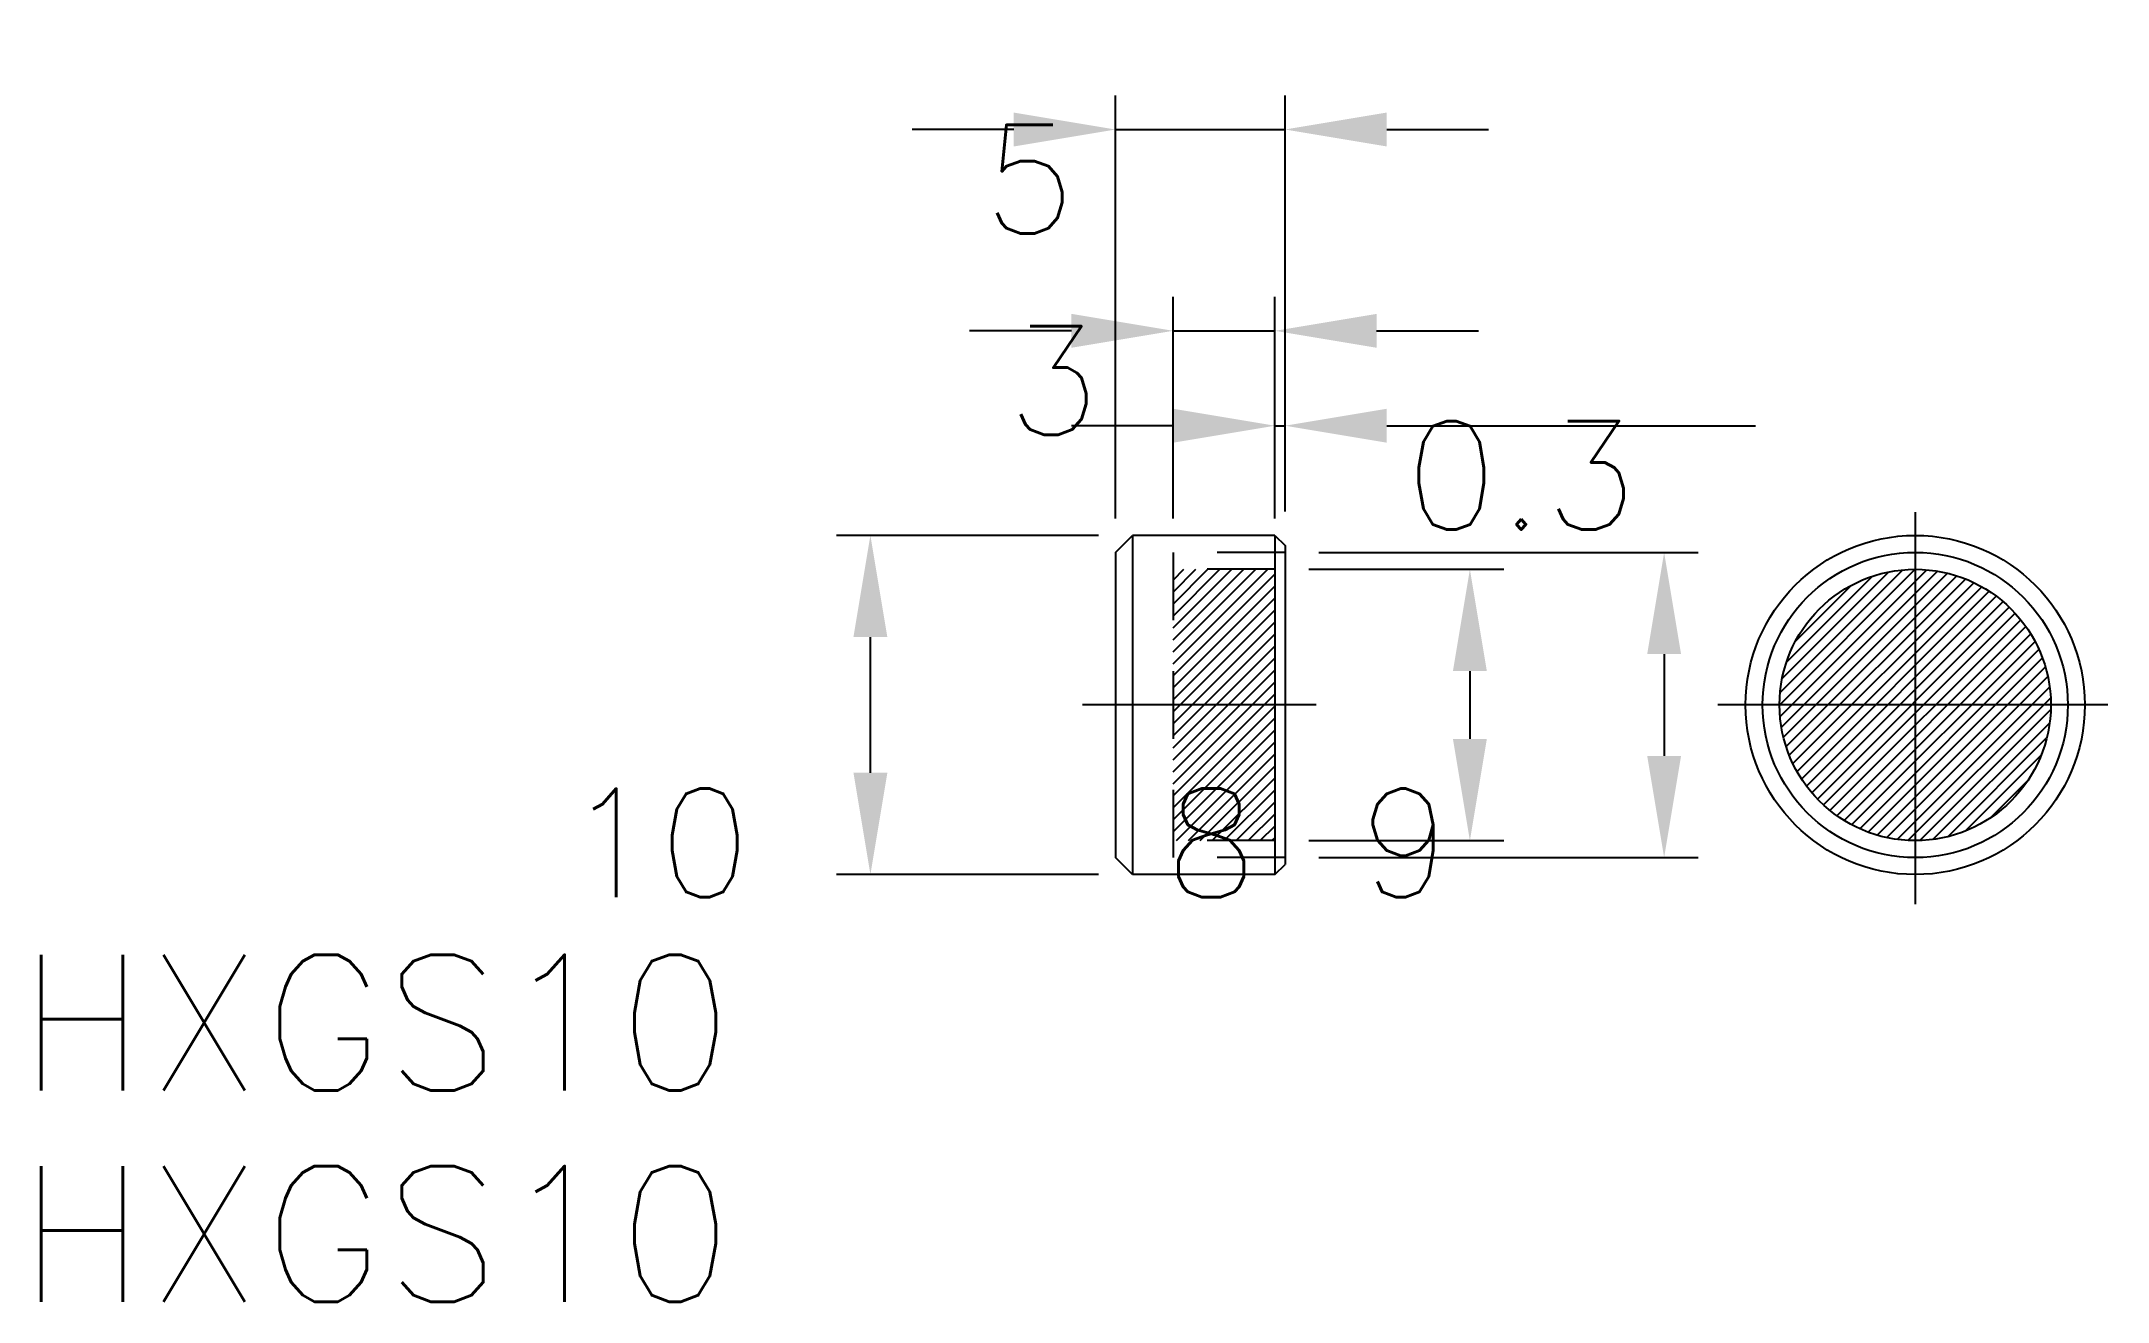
# Model space of a CAD drawing. Extents: x 94.9 to 155.8, y 157.9 to 195.1.
import ezdxf

# ---------------------------------------------------------------- set-up
doc = ezdxf.new("R2010")
doc.units = 0
doc.header["$PDMODE"] = 64
doc.linetypes.add('CENTER', pattern=[17.5, 13, -1.5, 1.5, -1.5])
doc.linetypes.add('DASHED', pattern=[3.5, 2, -1.5])
doc.layers.get('0').update_dxf_attribs({"linetype": 'CONTINUOUS'})
doc.layers.get('DEFPOINTS').update_dxf_attribs({"linetype": 'CONTINUOUS'})
doc.layers.add('CENTER', color=1, linetype='CENTER')
doc.styles.get("Standard").update_dxf_attribs({"font": 'txt.shx'})
doc.dimstyles.get("Standard").update_dxf_attribs({"dimtxt": 2.5, "dimasz": 2.5, "dimexe": 1.25, "dimexo": 0.625, "dimtad": 1, "dimcen": 2.5, "dimazin": 3, "dimtfac": 1, "dimtmove": 0, "dimatfit": 3})

# ---------------------------------------------------------------- blocks, each defined once
blk = doc.blocks.new('*D60')
at = {"color": 0, "linetype": 'CONTINUOUS'}
for p, q in [((128.289, 181.017), (128.289, 187.549)), ((131.289, 181.017), (131.289, 187.549)), ((125.289, 186.549), (122.289, 186.549)), ((128.289, 186.549), (131.289, 186.549)), ((134.289, 186.549), (137.289, 186.549))]:
    blk.add_line(p, q, dxfattribs=at)
for points in [[(125.289, 187.049), (125.289, 186.049), (128.289, 186.549)], [(134.289, 187.049), (134.289, 186.049), (131.289, 186.549)]]:
    blk.add_solid(points, dxfattribs=at)
at = {"layer": 'DEFPOINTS', "color": 0, "linetype": 'CONTINUOUS'}
for p in [(131.289, 186.549), (128.289, 180.017), (131.289, 180.017)]:
    blk.add_point(p, dxfattribs=at)
at = {"color": 0}
blk.add_text('3', height=3.2, dxfattribs=at).set_placement((123.389, 183.485))
blk = doc.blocks.new('*D59')
at = {"color": 0, "linetype": 'CONTINUOUS'}
for p, q in [((126.589, 181.017), (126.589, 193.485)), ((131.589, 181.217), (131.589, 193.485)), ((123.589, 192.485), (120.589, 192.485)), ((126.589, 192.485), (131.589, 192.485)), ((134.589, 192.485), (137.589, 192.485))]:
    blk.add_line(p, q, dxfattribs=at)
for points in [[(123.589, 192.985), (123.589, 191.985), (126.589, 192.485)], [(134.589, 192.985), (134.589, 191.985), (131.589, 192.485)]]:
    blk.add_solid(points, dxfattribs=at)
at = {"layer": 'DEFPOINTS', "color": 0, "linetype": 'CONTINUOUS'}
for p in [(131.589, 192.485), (126.589, 180.017), (131.589, 180.217)]:
    blk.add_point(p, dxfattribs=at)
at = {"color": 0}
blk.add_text('5', height=3.2, dxfattribs=at).set_placement((122.689, 189.421))
blk = doc.blocks.new('*D58')
at = {"color": 0, "linetype": 'CONTINUOUS'}
for p, q in [((131.289, 181.517), (131.289, 184.751)), ((131.589, 181.217), (131.589, 184.751)), ((128.289, 183.751), (125.289, 183.751)), ((131.289, 183.751), (131.589, 183.751)), ((134.589, 183.751), (145.456, 183.751))]:
    blk.add_line(p, q, dxfattribs=at)
for points in [[(128.289, 184.251), (128.289, 183.251), (131.289, 183.751)], [(134.589, 184.251), (134.589, 183.251), (131.589, 183.751)]]:
    blk.add_solid(points, dxfattribs=at)
at = {"layer": 'DEFPOINTS', "color": 0, "linetype": 'CONTINUOUS'}
for p in [(131.589, 183.751), (131.289, 180.517), (131.589, 180.217)]:
    blk.add_point(p, dxfattribs=at)
at = {"color": 0}
blk.add_text('0.3', height=3.2, dxfattribs=at).set_placement((135.123, 180.687))
blk = doc.blocks.new('*D57')
at = {"color": 0, "linetype": 'CONTINUOUS'}
for p, q in [((132.289, 179.517), (138.038, 179.517)), ((137.038, 176.517), (137.038, 174.517)), ((132.289, 171.517), (138.038, 171.517))]:
    blk.add_line(p, q, dxfattribs=at)
for points in [[(136.538, 176.517), (137.538, 176.517), (137.038, 179.517)], [(136.538, 174.517), (137.538, 174.517), (137.038, 171.517)]]:
    blk.add_solid(points, dxfattribs=at)
at = {"layer": 'DEFPOINTS', "color": 0, "linetype": 'CONTINUOUS'}
for p in [(131.289, 179.517), (131.289, 171.517), (137.038, 171.517)]:
    blk.add_point(p, dxfattribs=at)
at = {"color": 0}
blk.add_text('8', height=3.2, dxfattribs=at).set_placement((128.038, 169.853))
blk = doc.blocks.new('*D56')
at = {"color": 0, "linetype": 'CONTINUOUS'}
for p, q in [((132.589, 180.017), (143.766, 180.017)), ((142.766, 177.017), (142.766, 174.017)), ((132.589, 171.017), (143.766, 171.017))]:
    blk.add_line(p, q, dxfattribs=at)
for points in [[(142.266, 177.017), (143.266, 177.017), (142.766, 180.017)], [(142.266, 174.017), (143.266, 174.017), (142.766, 171.017)]]:
    blk.add_solid(points, dxfattribs=at)
at = {"layer": 'DEFPOINTS', "color": 0, "linetype": 'CONTINUOUS'}
for p in [(131.589, 180.017), (131.589, 171.017), (142.766, 171.017)]:
    blk.add_point(p, dxfattribs=at)
at = {"color": 0}
blk.add_text('9', height=3.2, dxfattribs=at).set_placement((133.766, 169.853))
blk = doc.blocks.new('*D55')
at = {"color": 0, "linetype": 'CONTINUOUS'}
for p, q in [((126.089, 180.517), (118.362, 180.517)), ((119.362, 173.517), (119.362, 177.517)), ((126.089, 170.517), (118.362, 170.517))]:
    blk.add_line(p, q, dxfattribs=at)
for points in [[(118.862, 177.517), (119.862, 177.517), (119.362, 180.517)], [(118.862, 173.517), (119.862, 173.517), (119.362, 170.517)]]:
    blk.add_solid(points, dxfattribs=at)
at = {"layer": 'DEFPOINTS', "color": 0, "linetype": 'CONTINUOUS'}
for p in [(119.362, 180.517), (127.089, 180.517), (127.089, 170.517)]:
    blk.add_point(p, dxfattribs=at)
at = {"color": 0}
blk.add_text('10', height=3.2, dxfattribs=at).set_placement((110.362, 169.853))
blk = doc.blocks.new('*X54')
at = {"color": 0, "linetype": 'CONTINUOUS'}
for p, q in [((146.17, 175.515), (150.172, 179.517)), ((146.184, 175.176), (150.511, 179.502)), ((146.187, 175.885), (149.801, 179.5)), ((146.224, 174.862), (150.825, 179.463)), ((146.247, 176.299), (149.388, 179.44)), ((146.284, 174.568), (151.118, 179.403)), ((146.362, 174.292), (151.394, 179.325)), ((146.375, 176.78), (148.906, 179.312)), ((146.455, 174.033), (151.654, 179.231)), ((146.563, 173.787), (151.9, 179.123)), ((146.641, 177.4), (148.287, 179.046)), ((146.684, 173.554), (152.132, 179.002)), ((146.818, 173.334), (152.352, 178.869)), ((146.963, 173.126), (152.561, 178.724)), ((147.12, 172.929), (152.758, 178.567)), ((147.287, 172.743), (152.943, 178.399)), ((147.466, 172.569), (153.118, 178.22)), ((147.656, 172.405), (153.282, 178.03)), ((147.858, 172.253), (153.434, 177.829)), ((148.07, 172.112), (153.575, 177.616)), ((148.295, 171.983), (153.703, 177.391)), ((148.533, 171.867), (153.819, 177.154)), ((148.784, 171.765), (153.922, 176.903)), ((149.049, 171.677), (154.01, 176.637)), ((149.332, 171.606), (154.081, 176.355)), ((149.633, 171.553), (154.134, 176.054)), ((149.956, 171.523), (154.164, 175.731)), ((150.306, 171.519), (154.167, 175.381)), ((150.691, 171.551), (154.136, 174.995)), ((151.127, 171.633), (154.054, 174.56)), ((151.647, 171.8), (153.887, 174.04)), ((152.392, 172.191), (153.496, 173.295))]:
    blk.add_line(p, q, dxfattribs=at)
blk = doc.blocks.new('*X41')
at = {"color": 0, "linetype": 'CONTINUOUS'}
for p, q in [((128.289, 176.726), (131.08, 179.517)), ((128.289, 177.08), (130.726, 179.517)), ((128.289, 177.433), (130.373, 179.517)), ((128.289, 177.787), (130.019, 179.517)), ((128.289, 178.14), (129.666, 179.517)), ((128.289, 178.494), (129.312, 179.517)), ((128.289, 178.847), (128.959, 179.517)), ((128.289, 179.201), (128.605, 179.517)), ((128.289, 176.373), (131.289, 179.373)), ((128.289, 176.019), (131.289, 179.019)), ((128.289, 175.665), (131.289, 178.665)), ((128.289, 175.312), (131.289, 178.312)), ((128.289, 174.958), (131.289, 177.958)), ((128.289, 174.605), (131.289, 177.605)), ((128.289, 174.251), (131.289, 177.251)), ((128.289, 173.898), (131.289, 176.898)), ((128.289, 173.544), (131.289, 176.544)), ((128.289, 173.191), (131.289, 176.191)), ((128.289, 172.837), (131.289, 175.837)), ((128.289, 172.483), (131.289, 175.483)), ((128.289, 172.13), (131.289, 175.13)), ((128.289, 171.776), (131.289, 174.776)), ((128.383, 171.517), (131.289, 174.423)), ((128.737, 171.517), (131.289, 174.069)), ((129.09, 171.517), (131.289, 173.716)), ((129.444, 171.517), (131.289, 173.362)), ((129.798, 171.517), (131.289, 173.009)), ((130.151, 171.517), (131.289, 172.655)), ((130.505, 171.517), (131.289, 172.301)), ((130.858, 171.517), (131.289, 171.948)), ((131.212, 171.517), (131.289, 171.594))]:
    blk.add_line(p, q, dxfattribs=at)

msp = doc.modelspace()

# ---------------------------------------------------------------- linework, layer by layer
at = {"color": 7, "linetype": 'CONTINUOUS'}
for p, q in [((126.58927, 180.01682), (127.08927, 180.51682)), ((131.28927, 180.51682), (127.08927, 180.51682)), ((127.08927, 180.51682), (127.08927, 170.51682)), ((131.28927, 180.51682), (131.58927, 180.21682)), ((131.28927, 180.51682), (131.28927, 170.51682)), ((126.58927, 180.01682), (126.58927, 171.01682)), ((131.58927, 180.21682), (131.58927, 170.81682)), ((127.08927, 170.51682), (126.58927, 171.01682)), ((131.28927, 170.51682), (131.58927, 170.81682)), ((131.28927, 170.51682), (127.08927, 170.51682))]:
    msp.add_line(p, q, dxfattribs=at)
at = {"color": 3, "linetype": 'DASHED'}
for p, q in [((128.28927, 180.01682), (128.28927, 171.01682)), ((131.58927, 180.01682), (128.28927, 180.01682)), ((131.28927, 179.51682), (128.28927, 179.51682)), ((131.28927, 171.51682), (128.28927, 171.51682)), ((131.58927, 171.01682), (128.28927, 171.01682))]:
    msp.add_line(p, q, dxfattribs=at)
at = {"color": 7, "linetype": 'CONTINUOUS'}
for radius in [5, 4.5, 4]:
    msp.add_circle((150.1698, 175.51682), radius, dxfattribs=at)
at = {"layer": 'CENTER', "color": 1, "linetype": 'CENTER'}
for p, q in [((150.1698, 181.2034), (150.1698, 169.63964)), ((132.50448, 175.51682), (125.6111, 175.51682)), ((155.84405, 175.51682), (144.34719, 175.51682))]:
    msp.add_line(p, q, dxfattribs=at)

# ---------------------------------------------------------------- block references
at = {"color": 3, "linetype": 'CONTINUOUS'}
for name in ['*X41', '*X54']:
    msp.add_blockref(name, (0, 0), dxfattribs=at)

# ---------------------------------------------------------------- texts
at = {"color": 7, "linetype": 'CONTINUOUS'}
for p in [(94.23048, 164.15383), (94.23048, 157.92275)]:
    msp.add_text('HXGS10', height=4, dxfattribs=at).set_placement(p)

# ---------------------------------------------------------------- dimensions: what is measured, and where the dimension line sits
for base, p1, p2, picture, middle in [((131.58927, 192.48523), (126.58927, 180.01682), (131.58927, 180.21682), '*D59', (129.08927, 195.08523)), ((131.28927, 186.54916), (128.28927, 180.01682), (131.28927, 180.01682), '*D60', (129.78927, 189.14916))]:
    dim = msp.add_linear_dim(base=base, p1=p1, p2=p2, dimstyle='Standard', override={"dimdec": 4, "dimtdec": 4, "dimtmove": 0, "dimtzin": 0}, dxfattribs=at)
    dim.commit()
    dim.dimension.update_dxf_attribs({"geometry": picture, "text_midpoint": middle})
dim = msp.add_linear_dim(base=(131.58927, 183.75087), p1=(131.28927, 180.51682), p2=(131.58927, 180.21682), dimstyle='Standard', override={"dimdec": 4, "dimtdec": 4, "dimtmove": 0, "dimtzin": 0}, dxfattribs=at)
dim.commit()
dim.dimension.update_dxf_attribs({"geometry": '*D58', "text_midpoint": (141.5226, 183.75087), "dimtype": 128})
for base, p1, p2, picture, middle in [((119.36224, 180.51682), (127.08927, 170.51682), (127.08927, 180.51682), '*D55', (116.76224, 175.51682)), ((142.76628, 171.01682), (131.58927, 180.01682), (131.58927, 171.01682), '*D56', (140.16628, 175.51682)), ((137.03775, 171.51682), (131.28927, 179.51682), (131.28927, 171.51682), '*D57', (134.43775, 175.51682))]:
    dim = msp.add_linear_dim(base=base, p1=p1, p2=p2, angle=90, dimstyle='Standard', override={"dimdec": 4, "dimtdec": 4, "dimtmove": 0, "dimtzin": 0}, dxfattribs=at)
    dim.commit()
    dim.dimension.update_dxf_attribs({"geometry": picture, "text_midpoint": middle})

doc.saveas('drawing.dxf')
